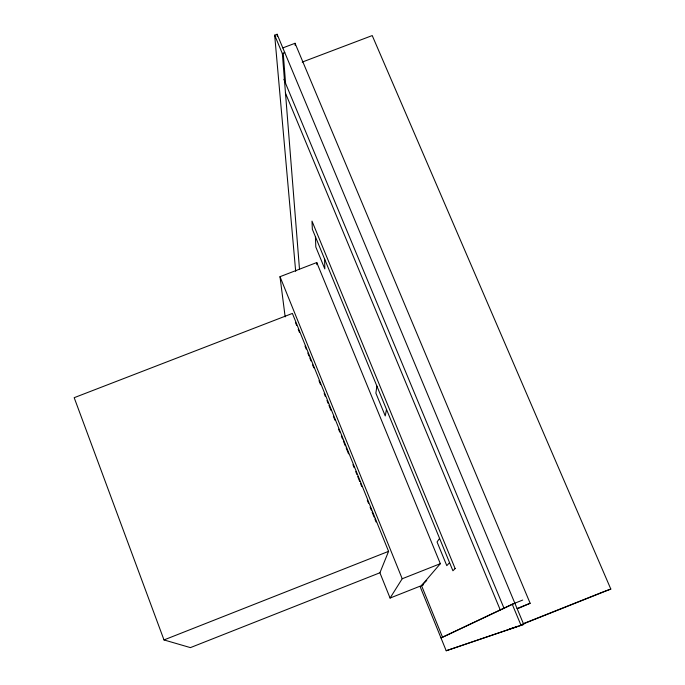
<?xml version="1.0" encoding="UTF-8"?>
<svg xmlns="http://www.w3.org/2000/svg" width="685" height="685" viewBox="0 0 685 685"><rect width="100%" height="100%" fill="white"/><g stroke="black" fill="none" stroke-linecap="round" stroke-linejoin="round"><path stroke-width="1.03" d="M376.904 386.1L375.877 393.13L385.244 415.923L386.494 409.416M379.91 572.771L388.575 551.356L292.392 313.422L74.185 397.685L163.998 639.936L190.413 647.616L379.91 572.771L390.073 598.056L423.424 584.853M390.073 598.056L402.206 578.756L440.327 563.687L316.761 262.543L280.002 276.689L285.157 316.881M439.582 538.393L437.056 541.955L446.8 565.656L449.565 562.659M522.698 600.069L512.226 604.23L440.977 637.906L442.561 637.273L421.54 585.598L440.327 563.687M421.54 585.598L426.738 580.469M442.561 637.273L514.846 603.185M518.425 608.374L530.147 603.279L295.047 43.283L282.811 47.907M517.055 608.486L530.147 603.279M420.076 586.497L446.2 650.75L523.717 624.42L277.108 34.25L274.668 35.175L295.68 271.32M508.433 629.592L513.399 627.623M523.331 623.667L603.768 591.635M512.354 628.273L517.278 626.313M521.216 624.737L610.814 589.057L372.229 35.569L302.196 62.095M446.2 650.75L523.717 624.42M163.998 639.936L388.575 551.356M299.499 269.325L282.348 53.576L284.797 52.651M604.761 591.241L610.814 589.057M274.668 35.175L282.348 53.576M512.226 604.23L521.088 625.473M283.89 79.314L504.134 608.52M285.354 92.852L500.23 609.864M280.002 276.689L402.206 578.756M295.423 322.395L296.622 325.366M298.223 329.314L299.422 332.276M305.013 346.113L306.212 349.076M307.805 353.032L309.003 355.994M309.8 357.972L310.999 360.935M312.6 364.891L313.798 367.854M318.987 380.697L320.589 384.653M324.176 393.541L325.375 396.504M326.976 400.46L328.175 403.422M328.971 405.4L330.966 410.341M333.364 416.266L334.965 420.222M338.553 429.118L339.751 432.081M341.353 436.028L342.551 438.999M343.348 440.969L345.343 445.909M346.148 447.887L348.537 453.821M352.929 464.687L354.128 467.649M355.729 471.605L356.928 474.568M357.724 476.546L359.719 481.487M360.524 483.464L361.714 486.427M367.306 500.255L368.504 503.227M370.106 507.174L371.304 510.137M372.101 512.115L374.096 517.055M374.9 519.033L376.091 521.996M277.108 34.25L277.288 36.382M283.222 53.122L285.585 83.39M295.047 43.283L295.166 45.381M315.417 236.702L315.811 246.994L324.818 268.905L324.63 259.093M316.761 262.543L316.847 264.658M455.14 568.584L452.913 570.776L312.351 229.269L311.992 221.109L455.14 568.584"/></g></svg>
